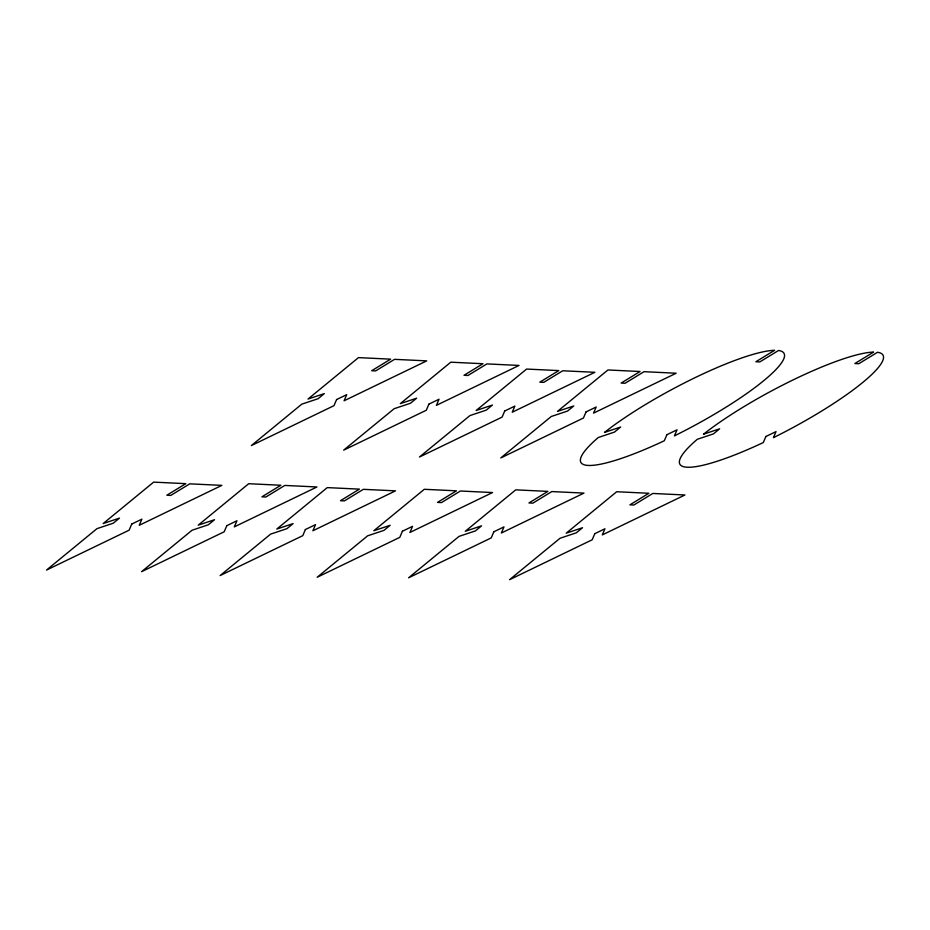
<?xml version="1.0" encoding="UTF-8"?>
<svg xmlns="http://www.w3.org/2000/svg" width="930" height="930" viewBox="0 0 930 930"><rect width="100%" height="100%" fill="white"/><g stroke="black" fill="none" stroke-linecap="round" stroke-linejoin="round"><path stroke-width="1.4" d="M131.758 524.043L129.131 530.17L46.5 570.078L96.976 528.647L113.286 523.195L119.482 518.115L103.16 523.567L153.648 482.124L185.791 483.658L166.854 495.225L170.783 495.411L189.732 483.844L221.875 485.367L139.256 525.287L141.883 519.161L131.758 524.043M226.827 525.648L224.188 531.774L141.569 571.683L192.045 530.24L208.343 524.787L214.539 519.707L198.23 525.159L248.705 483.716L280.86 485.251L261.923 496.818L265.852 497.015L284.801 485.437L316.944 486.971L234.314 526.88L236.952 520.754L226.827 525.648M336.602 399.551L333.963 405.678L251.344 445.586L301.82 404.143L318.118 398.703L324.314 393.611L308.004 399.063L358.48 357.62L390.635 359.154L371.698 370.721L375.627 370.919L394.564 359.34L426.719 360.875L344.088 400.784L346.727 394.657L336.602 399.551M305.389 529.53L302.762 535.657L220.131 575.565L270.607 534.122L286.917 528.682L293.113 523.602L276.803 529.054L327.279 487.611L359.422 489.134L340.485 500.7L344.414 500.898L363.363 489.331L395.517 490.854L312.887 530.763L315.514 524.648L305.389 529.53M428.916 404.12L426.289 410.246L343.658 450.155L394.134 408.712L410.444 403.271L416.64 398.191L400.319 403.632L450.794 362.189L482.949 363.723L464.012 375.29L467.941 375.488L486.89 363.909L519.033 365.444L436.414 405.352L439.041 399.226L428.916 404.12M402.423 531.228L399.795 537.354L317.165 577.263L367.641 535.82L383.95 530.379L390.147 525.299L373.825 530.739L424.301 489.296L456.456 490.831L437.519 502.398L441.448 502.595L460.397 491.017L492.54 492.551L409.921 532.46L412.548 526.334L402.423 531.228M504.734 410.979L502.107 417.105L419.476 457.014L469.952 415.582L486.262 410.13L492.458 405.05L476.137 410.502L526.624 369.059L558.767 370.593L539.83 382.16L543.759 382.346L562.708 370.779L594.863 372.302L512.232 412.223L514.86 406.096L504.734 410.979M493.853 531.774L491.226 537.9L408.596 577.809L459.071 536.366L475.381 530.925L481.577 525.845L465.267 531.286L515.743 489.854L547.886 491.377L528.949 502.944L532.878 503.142L551.827 491.563L583.982 493.098L501.351 533.006L503.979 526.892L493.853 531.774M586.051 411.897L583.424 418.023L500.793 457.932L551.269 416.489L567.579 411.048L573.775 405.968L557.454 411.409L607.941 369.977L640.084 371.5L621.147 383.067L625.076 383.265L644.025 371.686L676.18 373.221L593.549 413.129L596.177 407.015L586.051 411.897M594.816 533.657L592.178 539.784L509.559 579.692L560.034 538.261L576.344 532.809L582.54 527.729L566.219 533.181L616.695 491.738L648.849 493.272L629.912 504.839L633.842 505.025L652.79 493.458L684.933 494.981L602.315 534.901L604.942 528.775L594.816 533.657M666.926 434.694L664.322 440.75A115.273 21.204 -28.2 0 1 598.327 437.484L614.451 432.101L620.647 427.021L604.523 432.404A115.273 21.204 -28.2 0 1 774.597 350.308L755.869 361.747L759.798 361.933L778.526 350.494A115.273 21.204 -28.2 0 1 674.448 435.868L677.04 429.811L666.926 434.694M765.913 436.484L763.309 442.541A115.273 21.204 -28.2 0 1 697.314 439.274L713.45 433.892L719.634 428.811L703.51 434.194A115.273 21.204 -28.2 0 1 873.584 352.098L854.856 363.537L858.785 363.723L877.513 352.284A115.273 21.204 -28.2 0 1 773.435 437.658L776.038 431.601L765.913 436.484"/></g></svg>
